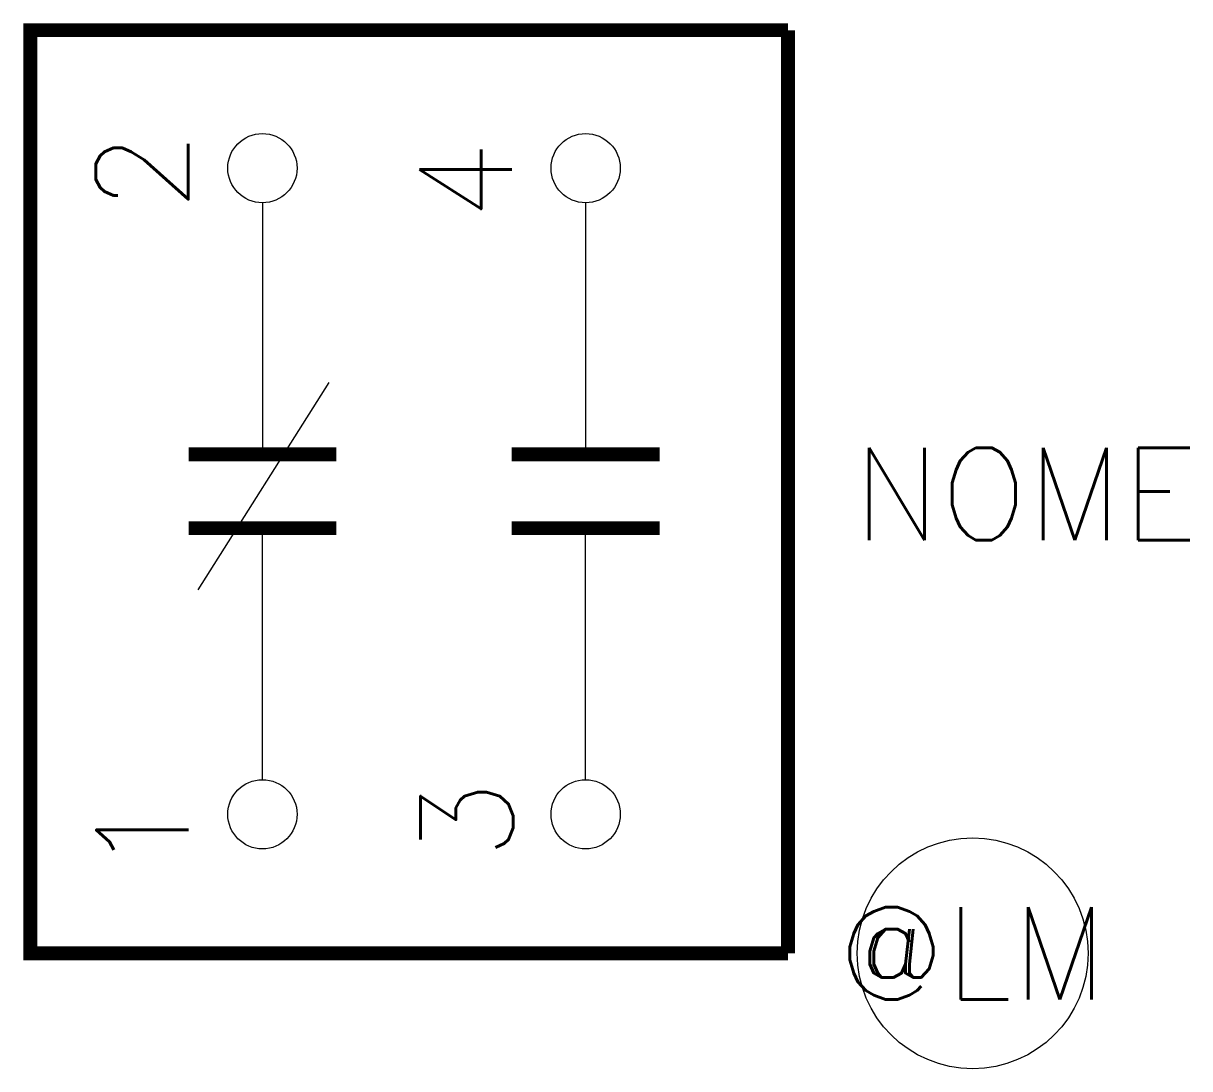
# Model space of a CAD drawing. Header units: millimetres. Extents: x -0.2 to 25.1, y -22.5 to 0.1.
import ezdxf
from ezdxf.enums import TextEntityAlignment as Align

# ---------------------------------------------------------------- set-up
doc = ezdxf.new("R2010")
doc.units = ezdxf.units.MM
doc.styles.add('Romans', font='romans.shx')

msp = doc.modelspace()

# ---------------------------------------------------------------- linework, layer by layer
at = {"ltscale": 10}
msp.add_line((3.636, -12.123), (6.476, -7.634), dxfattribs=at)
at = {"color": 5, "const_width": 0.3}
for points in [[(16.41, -20), (0, -20), (0, 0), (16.41, 0)], [(16.41, -20), (16.41, 0)]]:
    msp.add_lwpolyline(points, dxfattribs=at)
for points in [[(5.028, -3.738), (5.028, -9.188)], [(12.028, -3.738), (12.028, -9.188)], [(5.028, -16.238), (5.028, -10.788)], [(12.028, -16.238), (12.028, -10.788)]]:
    msp.add_lwpolyline(points)
at = {"const_width": 0.3}
for points in [[(6.628, -9.188), (3.428, -9.188)], [(13.628, -9.188), (10.428, -9.188)], [(6.628, -10.788), (3.428, -10.788)], [(13.628, -10.788), (10.428, -10.788)]]:
    msp.add_lwpolyline(points, dxfattribs=at)
for centre, radius in [((5.028, -2.988), 0.75), ((12.028, -2.988), 0.75), ((5.028, -16.988), 0.75), ((12.028, -16.988), 0.75), ((20.41, -20), 2.5)]:
    msp.add_circle(centre, radius)

# ---------------------------------------------------------------- texts
at = {"style": 'Romans', "flags": 4}
for tag, text, p in [('2', '2', (2.42, -3.063)), ('4', '4', (9.432, -3.272)), ('3', '3', (9.455, -17.108)), ('1', '1', (2.429, -17.413))]:
    msp.add_attdef(tag, text=text, height=2, rotation=90, dxfattribs=at).set_placement(p, align=Align.MIDDLE_CENTER)
msp.add_attdef('NOME', text='NOME', height=2, dxfattribs=at).set_placement((17.824, -10.045), align=Align.MIDDLE_LEFT)
msp.add_attdef('@LM', text='@LM', height=2, dxfattribs=at).set_placement((20.41, -20), align=Align.MIDDLE_CENTER)

doc.saveas('drawing.dxf')
